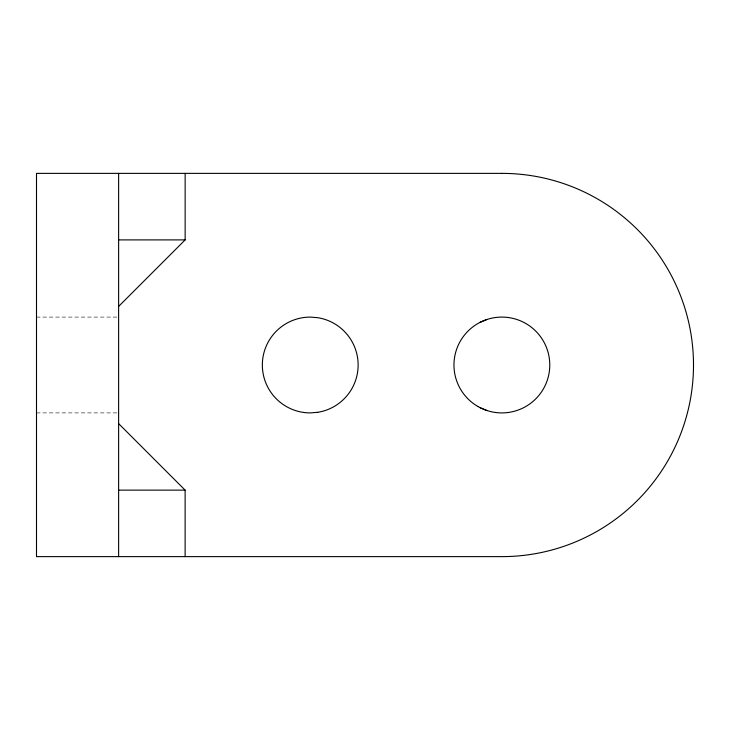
<?xml version="1.0" encoding="UTF-8"?>
<svg xmlns="http://www.w3.org/2000/svg" width="730" height="730" viewBox="0 0 730 730"><rect width="100%" height="100%" fill="white"/><g stroke="black" fill="none" stroke-linecap="round" stroke-linejoin="round"><path stroke-width="0.55" stroke-dasharray="3.65 2.74" d="M36.5 317.094L117.503 317.094M36.5 412.906L117.503 412.906"/><path stroke-width="1.09" d="M118.625 306.418L185.146 239.896L185.146 173.375M480.13 322.313L487.074 319.439M118.625 239.896L185.146 239.896M118.625 490.131L185.119 490.131L185.119 556.625M480.13 407.687L487.074 410.561M118.625 423.61L185.119 490.131M118.625 173.375L118.625 556.625M317.742 412.313L310.25 412.906A47.906 47.906 0 0 1 262.344 365A47.906 47.906 0 0 1 310.25 317.094L317.742 317.687A47.906 47.906 0 0 1 317.742 412.313M501.875 173.375L36.5 173.375L36.5 556.625L501.875 556.625A191.625 191.625 0 0 0 693.5 365A191.625 191.625 0 0 0 501.875 173.375M477.922 406.491A47.906 47.906 0 0 0 549.781 365A47.906 47.906 0 0 0 477.922 323.509A47.906 47.906 0 0 0 477.922 406.491"/></g></svg>
